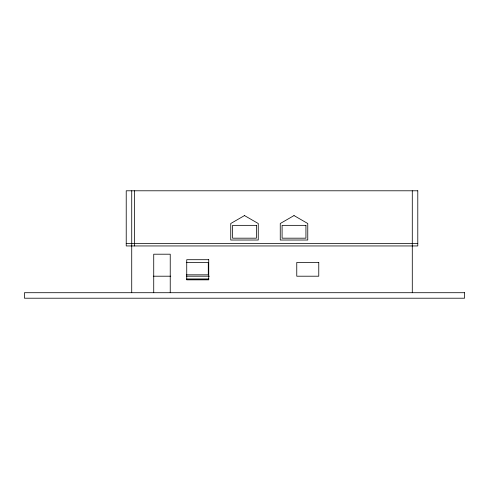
<?xml version="1.0" encoding="UTF-8"?>
<svg xmlns="http://www.w3.org/2000/svg" width="489" height="489" viewBox="0 0 489 489"><rect width="100%" height="100%" fill="white"/><g stroke="black" fill="none" stroke-linecap="round" stroke-linejoin="round"><path stroke-width="0.73" d="M126.223 243.565L417.789 243.565M186.278 262.452L208.283 262.452L208.283 274.83L186.278 274.83M153.259 276.206L170.747 276.206M186.431 276.206L209.353 276.206M186.737 278.956L208.742 278.956M186.737 279.415L208.742 279.415M412.288 190.789L412.288 292.709M170.233 292.709L170.233 254.201L153.729 254.201L153.729 292.709M134.475 190.789L134.475 245.949M131.724 190.789L131.724 292.709M244.5 215.576L230.747 223.516L230.747 240.02L258.253 240.02L258.253 223.516L244.5 215.576M294.011 215.576L280.258 223.516L280.258 240.02L307.764 240.02L307.764 223.516L294.011 215.576M417.789 190.789L126.223 190.789L126.223 245.949L417.789 245.949L417.789 190.789M256.419 225.35L232.581 225.35L232.581 238.186L256.419 238.186L256.419 225.35M305.931 225.35L282.092 225.35L282.092 238.186L305.931 238.186L305.931 225.35M208.742 259.702L186.737 259.702L186.737 279.836L208.742 279.836L208.742 259.702M318.767 262.452L296.762 262.452L296.762 276.206L318.767 276.206L318.767 262.452M464.55 292.709L24.45 292.709L24.45 298.211L464.55 298.211L464.55 292.709"/></g></svg>
